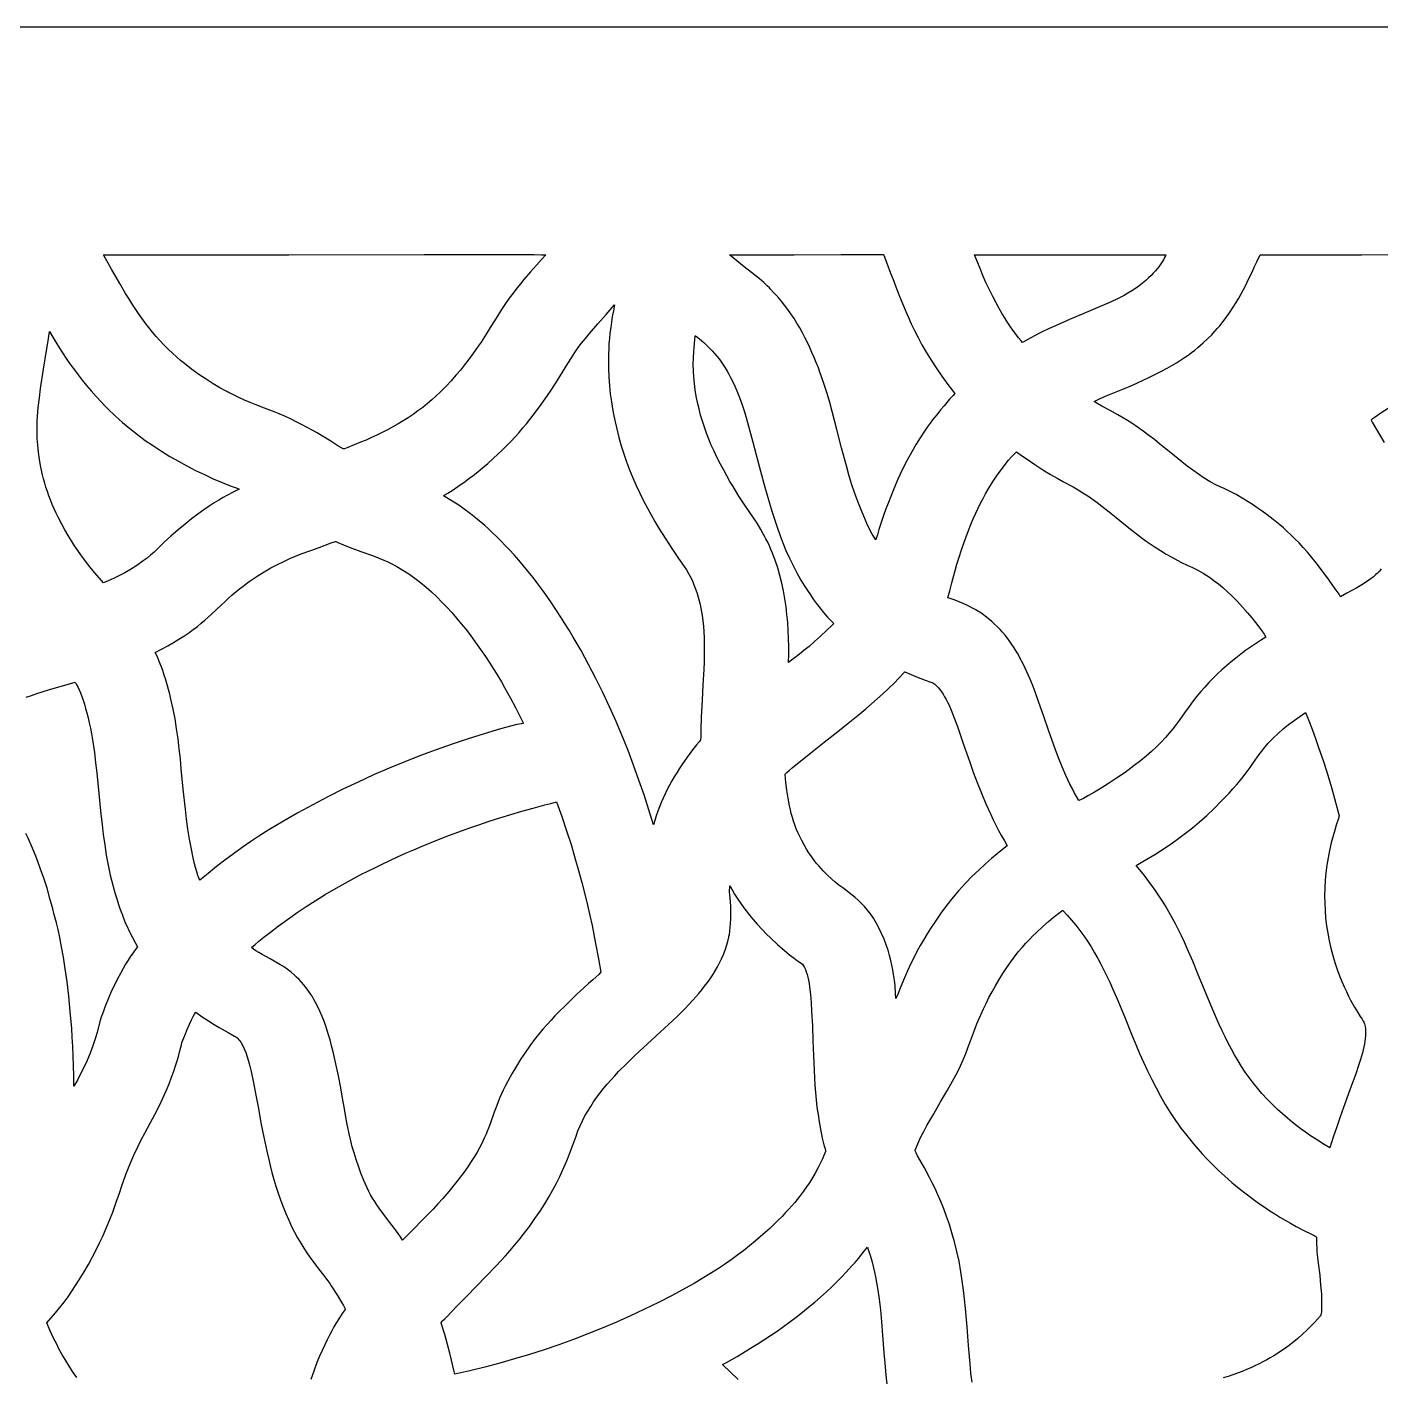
# Model space of a CAD drawing. Extents: x -255 to 255, y -78 to 122.
# Drawn here: x -61.9 to 57.2, y 3.3 to 122.1 of the extents above; entities that cross this region are included whole.
import ezdxf

# ---------------------------------------------------------------- set-up
doc = ezdxf.new("R2010")
doc.units = 0
doc.header["$MEASUREMENT"] = 0
doc.layers.add('LAYER_1', color=18, linetype='CONTINUOUS')

msp = doc.modelspace()

# ---------------------------------------------------------------- linework, layer by layer
at = {"layer": 'LAYER_1'}
for points in [[(-254.71, -77.88), (255.29, -77.88), (255.29, 122.12), (-254.71, 122.12)], [(-55.21, 102.08), (-38.91, 102.09), (-26.99, 102.12), (-22.67, 102.12), (-19.45, 102.12), (-17.32, 102.11), (-16.67, 102.09), (-16.29, 102.08), (-16.67, 101.66), (-17.12, 101.16), (-17.64, 100.58), (-18.22, 99.9), (-18.52, 99.53), (-18.84, 99.14), (-19.16, 98.71), (-19.5, 98.27), (-19.83, 97.79), (-20.18, 97.28), (-20.52, 96.75), (-20.87, 96.19), (-21.18, 95.68), (-21.54, 95.09), (-21.98, 94.4), (-22.23, 94.03), (-22.5, 93.65), (-22.79, 93.24), (-23.11, 92.82), (-23.45, 92.39), (-23.81, 91.94), (-24.2, 91.48), (-24.63, 91), (-25.07, 90.52), (-25.55, 90.03), (-25.93, 89.67), (-26.31, 89.32), (-26.71, 88.98), (-27.12, 88.65), (-27.54, 88.34), (-27.96, 88.03), (-28.4, 87.74), (-28.84, 87.46), (-29.29, 87.19), (-29.75, 86.93), (-30.21, 86.68), (-30.68, 86.44), (-31.16, 86.21), (-31.63, 85.99), (-32.11, 85.78), (-32.59, 85.58), (-33.7, 85.12), (-34, 85.01), (-34.08, 84.99), (-34.12, 84.99), (-34.58, 85.27), (-35.12, 85.61), (-35.74, 86), (-36.46, 86.43), (-36.86, 86.66), (-37.28, 86.89), (-37.72, 87.12), (-38.19, 87.36), (-38.69, 87.6), (-39.21, 87.84), (-39.77, 88.08), (-40.35, 88.31), (-41.04, 88.58), (-41.86, 88.9), (-42.32, 89.08), (-42.81, 89.29), (-43.32, 89.52), (-43.85, 89.78), (-44.41, 90.07), (-44.99, 90.38), (-45.58, 90.73), (-46.19, 91.12), (-46.82, 91.54), (-47.46, 92.01), (-48.1, 92.51), (-48.43, 92.78), (-48.76, 93.06), (-49.14, 93.41), (-49.51, 93.76), (-49.88, 94.12), (-50.23, 94.5), (-50.57, 94.88), (-50.9, 95.28), (-51.23, 95.68), (-51.54, 96.08), (-51.85, 96.5), (-52.15, 96.92), (-52.44, 97.35), (-52.72, 97.78), (-53, 98.22), (-53.27, 98.66), (-53.79, 99.54), (-54.5, 100.81)], [(-0.11, 102.08), (5.56, 102.09), (9.7, 102.11), (12.32, 102.12), (13.06, 102.11), (13.42, 102.1), (13.44, 102.09), (13.46, 102.05), (13.53, 101.9), (13.74, 101.35), (14.06, 100.46), (14.27, 99.9), (14.52, 99.27), (14.81, 98.51), (15.18, 97.6), (15.39, 97.1), (15.62, 96.57), (15.88, 96.01), (16.16, 95.42), (16.48, 94.81), (16.82, 94.17), (17.2, 93.5), (17.62, 92.82), (18.07, 92.12), (18.56, 91.39), (19.1, 90.66), (19.67, 89.9), (19.7, 89.88), (19.71, 89.86), (19.7, 89.84), (19.7, 89.84), (19.69, 89.84), (19.56, 89.7), (19.24, 89.36), (18.76, 88.8), (18.46, 88.43), (18.12, 88.01), (17.93, 87.77), (17.75, 87.55), (17.53, 87.27), (17.27, 86.91), (16.98, 86.48), (16.65, 85.98), (16.3, 85.41), (15.92, 84.75), (15.53, 84.02), (15.12, 83.21), (14.7, 82.32), (14.49, 81.84), (14.28, 81.34), (14.07, 80.82), (13.86, 80.28), (13.65, 79.72), (13.44, 79.13), (13.24, 78.52), (13.03, 77.89), (12.9, 77.44), (12.83, 77.21), (12.75, 76.99), (12.66, 77.14), (12.45, 77.49), (12.15, 78.06), (11.97, 78.43), (11.78, 78.86), (11.46, 79.62), (11.16, 80.38), (10.89, 81.15), (10.63, 81.93), (10.39, 82.72), (10.17, 83.51), (9.74, 85.1), (9.34, 86.7), (8.92, 88.29), (8.7, 89.09), (8.47, 89.88), (8.22, 90.66), (7.95, 91.44), (7.84, 91.76), (7.71, 92.12), (7.52, 92.61), (7.33, 93.05), (7.14, 93.49), (6.94, 93.93), (6.74, 94.36), (6.52, 94.8), (6.29, 95.22), (6.06, 95.64), (5.81, 96.06), (5.56, 96.47), (5.29, 96.87), (5.01, 97.26), (4.72, 97.65), (4.43, 98.02), (4.12, 98.39), (3.79, 98.74), (3.46, 99.08), (3.39, 99.16), (3.2, 99.35), (2.9, 99.64), (2.71, 99.81), (2.48, 100), (1.83, 100.52), (1.18, 101.03), (0.53, 101.55), (0.21, 101.81)], [(38.27, 102.08), (38.25, 102), (38.18, 101.85), (38.07, 101.64), (37.9, 101.36), (37.67, 101.03), (37.52, 100.85), (37.36, 100.66), (37.18, 100.46), (36.98, 100.25), (36.76, 100.04), (36.52, 99.81), (36.22, 99.57), (35.92, 99.33), (35.6, 99.11), (35.28, 98.9), (34.95, 98.7), (34.61, 98.51), (34.27, 98.33), (33.92, 98.16), (33.21, 97.83), (32.5, 97.52), (31.06, 96.91), (29.81, 96.38), (28.56, 95.83), (27.95, 95.55), (27.33, 95.26), (26.73, 94.95), (26.13, 94.63), (25.66, 94.37), (25.55, 94.5), (25.33, 94.76), (25.01, 95.17), (24.82, 95.44), (24.61, 95.74), (24.38, 96.08), (24.14, 96.46), (23.89, 96.88), (23.62, 97.35), (23.34, 97.86), (23.05, 98.41), (22.75, 99.01), (22.45, 99.65), (22.18, 100.25), (21.93, 100.86), (21.43, 102.08)], [(-10.24, 97.67), (-10.34, 97.16), (-10.44, 96.65), (-10.52, 96.16), (-10.58, 95.67), (-10.64, 95.19), (-10.69, 94.72), (-10.73, 94.26), (-10.75, 93.81), (-10.77, 93.37), (-10.78, 92.94), (-10.78, 92.1), (-10.75, 91.3), (-10.69, 90.54), (-10.62, 89.83), (-10.52, 89.15), (-10.42, 88.52), (-10.31, 87.92), (-10.19, 87.38), (-10.07, 86.87), (-9.85, 86), (-9.65, 85.28), (-9.43, 84.57), (-9.18, 83.86), (-8.92, 83.16), (-8.63, 82.46), (-8.33, 81.77), (-8.01, 81.09), (-7.68, 80.42), (-7.35, 79.78), (-7.01, 79.18), (-6.68, 78.6), (-6.36, 78.05), (-6.04, 77.54), (-5.73, 77.05), (-5.13, 76.15), (-4.6, 75.36), (-4.12, 74.66), (-3.92, 74.34), (-3.74, 74.04), (-3.58, 73.76), (-3.45, 73.5), (-3.31, 73.2), (-3.19, 72.89), (-3.07, 72.58), (-2.97, 72.27), (-2.87, 71.95), (-2.79, 71.63), (-2.71, 71.31), (-2.64, 70.98), (-2.58, 70.66), (-2.53, 70.33), (-2.44, 69.66), (-2.39, 68.99), (-2.35, 68.32), (-2.34, 67.64), (-2.34, 66.96), (-2.36, 66.27), (-2.38, 65.59), (-2.46, 64.23), (-2.54, 62.89), (-2.6, 61.39), (-2.63, 60.29), (-2.65, 59.6), (-2.67, 59.41), (-2.68, 59.35), (-2.69, 59.32), (-2.79, 59.21), (-3.02, 58.94), (-3.37, 58.5), (-3.84, 57.88), (-4.32, 57.2), (-4.55, 56.85), (-4.77, 56.49), (-4.99, 56.13), (-5.2, 55.77), (-5.41, 55.4), (-5.6, 55.02), (-5.79, 54.65), (-5.97, 54.27), (-6.13, 53.88), (-6.29, 53.49), (-6.44, 53.1), (-6.57, 52.7), (-6.7, 52.3), (-6.81, 51.9), (-7.21, 53.22), (-7.64, 54.54), (-8.09, 55.85), (-8.56, 57.15), (-9.05, 58.45), (-9.57, 59.74), (-10.11, 61.02), (-10.67, 62.29), (-11.26, 63.55), (-11.88, 64.79), (-12.52, 66.02), (-12.85, 66.63), (-13.18, 67.24), (-13.53, 67.84), (-13.88, 68.43), (-14.23, 69.03), (-14.6, 69.62), (-14.97, 70.2), (-15.34, 70.78), (-15.73, 71.35), (-16.12, 71.92), (-16.55, 72.53), (-16.99, 73.11), (-17.41, 73.67), (-17.83, 74.21), (-18.25, 74.71), (-18.66, 75.2), (-19.07, 75.66), (-19.47, 76.1), (-19.86, 76.51), (-20.24, 76.9), (-20.61, 77.27), (-20.97, 77.62), (-21.33, 77.95), (-21.67, 78.26), (-22.32, 78.81), (-22.92, 79.29), (-23.46, 79.7), (-23.95, 80.04), (-24.37, 80.32), (-24.99, 80.7), (-25.3, 80.88), (-25.18, 80.96), (-24.92, 81.11), (-24.53, 81.35), (-24.02, 81.68), (-23.4, 82.12), (-23.05, 82.38), (-22.68, 82.67), (-22.27, 82.99), (-21.85, 83.34), (-21.4, 83.72), (-20.93, 84.14), (-20.51, 84.52), (-20.11, 84.91), (-19.72, 85.3), (-19.34, 85.69), (-18.98, 86.07), (-18.64, 86.45), (-18.31, 86.84), (-17.99, 87.21), (-17.39, 87.96), (-16.84, 88.69), (-16.34, 89.39), (-15.87, 90.08), (-15.44, 90.74), (-15.05, 91.36), (-14.34, 92.51), (-14.02, 93.02), (-13.72, 93.49), (-13.43, 93.92), (-13.15, 94.29), (-12.8, 94.72), (-12.44, 95.15), (-11.71, 95.99), (-10.97, 96.83), (-10.25, 97.67), (-10.24, 97.67)], [(-59.98, 95.34), (-59.68, 94.83), (-59.32, 94.24), (-58.89, 93.55), (-58.38, 92.79), (-58.09, 92.38), (-57.78, 91.95), (-57.45, 91.51), (-57.09, 91.06), (-56.71, 90.59), (-56.3, 90.1), (-55.87, 89.61), (-55.4, 89.1), (-55.11, 88.79), (-54.81, 88.49), (-54.19, 87.9), (-53.56, 87.33), (-52.9, 86.78), (-52.23, 86.25), (-51.54, 85.75), (-50.83, 85.26), (-50.11, 84.79), (-49.38, 84.34), (-48.63, 83.91), (-47.88, 83.5), (-47.11, 83.1), (-46.34, 82.73), (-45.56, 82.37), (-44.77, 82.04), (-43.98, 81.72), (-43.8, 81.66), (-43.62, 81.6), (-43.44, 81.53), (-43.35, 81.49), (-43.27, 81.44), (-43.45, 81.36), (-43.82, 81.18), (-44.36, 80.9), (-44.69, 80.71), (-45.06, 80.49), (-45.47, 80.24), (-45.92, 79.95), (-46.4, 79.62), (-46.92, 79.25), (-47.46, 78.84), (-48.04, 78.38), (-48.65, 77.88), (-49.28, 77.33), (-49.88, 76.78), (-50.47, 76.2), (-50.77, 75.92), (-51.08, 75.65), (-51.39, 75.39), (-51.72, 75.14), (-52.29, 74.74), (-52.83, 74.39), (-53.34, 74.1), (-53.81, 73.85), (-54.23, 73.64), (-54.61, 73.46), (-55.23, 73.2), (-55.98, 74.09), (-56.44, 74.65), (-56.95, 75.31), (-57.21, 75.67), (-57.48, 76.06), (-57.76, 76.47), (-58.04, 76.91), (-58.32, 77.37), (-58.61, 77.86), (-58.89, 78.38), (-59.18, 78.93), (-59.38, 79.33), (-59.56, 79.72), (-59.73, 80.11), (-59.88, 80.5), (-60.03, 80.88), (-60.16, 81.25), (-60.28, 81.63), (-60.39, 81.99), (-60.49, 82.35), (-60.58, 82.71), (-60.74, 83.4), (-60.86, 84.07), (-60.95, 84.71), (-61.01, 85.32), (-61.05, 85.9), (-61.06, 86.45), (-61.06, 86.96), (-61.05, 87.44), (-61.02, 87.88), (-60.96, 88.64), (-60.86, 89.48), (-60.75, 90.32), (-60.5, 92), (-60.24, 93.67), (-60.1, 94.5)], [(-3.14, 94.95), (-3.1, 94.94), (-3.02, 94.89), (-2.77, 94.69), (-2.39, 94.35), (-1.88, 93.87), (-1.66, 93.64), (-1.45, 93.4), (-1.24, 93.16), (-1.04, 92.91), (-0.85, 92.66), (-0.67, 92.39), (-0.5, 92.13), (-0.34, 91.85), (-0.18, 91.57), (-0.03, 91.29), (0.26, 90.71), (0.52, 90.12), (0.76, 89.51), (0.98, 88.89), (1.19, 88.26), (1.38, 87.63), (1.56, 87), (1.9, 85.72), (2.23, 84.47), (2.6, 83.05), (2.98, 81.63), (3.18, 80.92), (3.39, 80.21), (3.6, 79.51), (3.83, 78.81), (4.06, 78.11), (4.31, 77.42), (4.57, 76.74), (4.85, 76.06), (5.15, 75.39), (5.47, 74.74), (5.81, 74.09), (6.17, 73.45), (6.45, 72.98), (6.73, 72.54), (7, 72.14), (7.25, 71.77), (7.5, 71.43), (7.73, 71.12), (8.15, 70.6), (8.5, 70.2), (8.77, 69.91), (9.05, 69.63), (8.89, 69.46), (8.46, 69.04), (7.89, 68.52), (7.36, 68.05), (6.88, 67.62), (6.43, 67.25), (6.03, 66.92), (5.67, 66.63), (5.35, 66.4), (5.08, 66.21), (5.09, 66.9), (5.09, 67.6), (5.07, 68.3), (5.04, 69), (5, 69.71), (4.94, 70.41), (4.86, 71.11), (4.76, 71.8), (4.64, 72.5), (4.49, 73.18), (4.32, 73.86), (4.13, 74.53), (3.91, 75.19), (3.79, 75.51), (3.66, 75.83), (3.53, 76.15), (3.39, 76.47), (3.24, 76.78), (3.08, 77.09), (3.03, 77.2), (2.88, 77.47), (2.65, 77.89), (2.3, 78.46), (1.61, 79.48), (1.18, 80.12), (0.7, 80.85), (0.19, 81.68), (-0.08, 82.14), (-0.35, 82.62), (-0.63, 83.12), (-0.91, 83.66), (-1.2, 84.22), (-1.48, 84.81), (-1.72, 85.32), (-1.93, 85.84), (-2.14, 86.37), (-2.33, 86.9), (-2.5, 87.44), (-2.66, 87.98), (-2.8, 88.53), (-2.93, 89.08), (-3.04, 89.64), (-3.13, 90.2), (-3.2, 90.76), (-3.26, 91.32), (-3.29, 91.88), (-3.31, 92.44), (-3.3, 93), (-3.27, 93.56), (-3.21, 94.26)], [(25.15, 84.74), (25.57, 84.43), (25.98, 84.14), (26.75, 83.61), (27.47, 83.15), (28.13, 82.75), (28.73, 82.41), (29.27, 82.11), (30.12, 81.65), (30.56, 81.4), (30.99, 81.13), (31.42, 80.86), (31.83, 80.57), (32.24, 80.27), (32.65, 79.96), (33.45, 79.33), (34.24, 78.69), (35.03, 78.05), (35.83, 77.42), (36.24, 77.12), (36.65, 76.82), (37.25, 76.42), (37.8, 76.06), (38.32, 75.74), (38.8, 75.47), (39.61, 75.04), (40.23, 74.73), (40.36, 74.67), (40.64, 74.55), (41.05, 74.35), (41.3, 74.21), (41.58, 74.05), (41.88, 73.86), (42.21, 73.64), (42.55, 73.39), (42.92, 73.11), (43.3, 72.79), (43.7, 72.43), (44.12, 72.03), (44.55, 71.59), (45.02, 71.06), (45.46, 70.58), (45.84, 70.13), (46.18, 69.71), (46.48, 69.33), (46.72, 68.99), (46.93, 68.68), (47.08, 68.42), (46.63, 68.13), (46.18, 67.84), (45.74, 67.54), (45.3, 67.24), (44.87, 66.92), (44.45, 66.59), (44.03, 66.25), (43.62, 65.91), (43.22, 65.55), (42.82, 65.19), (42.44, 64.82), (42.07, 64.43), (41.71, 64.04), (41.36, 63.64), (41.02, 63.23), (40.69, 62.81), (40.35, 62.33), (39.94, 61.76), (39.47, 61.1), (39.2, 60.74), (38.9, 60.37), (38.59, 59.99), (38.24, 59.6), (37.87, 59.2), (37.46, 58.79), (37.03, 58.37), (36.56, 57.96), (36.06, 57.54), (35.51, 57.12), (34.7, 56.53), (33.94, 56.01), (33.24, 55.54), (32.59, 55.14), (32.01, 54.78), (31.48, 54.49), (31.03, 54.24), (30.64, 54.04), (30.43, 54.4), (30.22, 54.76), (30.03, 55.13), (29.84, 55.5), (29.49, 56.26), (29.16, 57.02), (28.85, 57.8), (28.55, 58.59), (27.99, 60.16), (27.54, 61.46), (27.08, 62.78), (26.85, 63.44), (26.6, 64.09), (26.33, 64.74), (26.06, 65.38), (25.76, 66.01), (25.44, 66.62), (25.28, 66.92), (25.11, 67.21), (24.93, 67.5), (24.74, 67.79), (24.55, 68.06), (24.34, 68.33), (24.14, 68.6), (23.92, 68.86), (23.69, 69.11), (23.46, 69.35), (23.21, 69.58), (22.96, 69.81), (22.49, 70.2), (22.13, 70.47), (21.9, 70.63), (21.8, 70.7), (21.51, 70.87), (21.39, 70.93), (20.9, 71.18), (20.46, 71.39), (20.08, 71.55), (19.75, 71.67), (19.29, 71.83), (19.1, 71.88), (19.27, 72.51), (19.46, 73.21), (19.72, 74.17), (19.9, 74.84), (20.09, 75.48), (20.29, 76.1), (20.49, 76.7), (20.7, 77.27), (20.91, 77.82), (21.12, 78.35), (21.33, 78.85), (21.55, 79.33), (21.77, 79.79), (21.98, 80.23), (22.2, 80.64), (22.42, 81.03), (22.63, 81.4), (23.04, 82.08), (23.44, 82.68), (23.81, 83.19), (24.15, 83.63), (24.45, 84), (24.71, 84.29), (24.91, 84.51)], [(-34.6, 76.76), (-34.1, 76.55), (-33.6, 76.35), (-32.57, 75.98), (-31.55, 75.62), (-31.04, 75.42), (-30.54, 75.21), (-30.25, 75.08), (-29.97, 74.95), (-29.41, 74.65), (-28.87, 74.33), (-28.34, 73.99), (-27.82, 73.63), (-27.32, 73.24), (-26.83, 72.84), (-26.35, 72.41), (-25.88, 71.98), (-25.43, 71.52), (-24.99, 71.06), (-24.56, 70.59), (-24.14, 70.1), (-23.73, 69.61), (-23.34, 69.12), (-22.95, 68.62), (-22.47, 67.97), (-22.03, 67.35), (-21.61, 66.74), (-21.22, 66.15), (-20.85, 65.58), (-20.51, 65.03), (-20.2, 64.51), (-19.91, 64.01), (-19.39, 63.07), (-18.95, 62.24), (-18.28, 60.89), (-18.28, 60.88), (-18.28, 60.86), (-18.31, 60.84), (-18.44, 60.81), (-18.64, 60.78), (-18.84, 60.74), (-20.27, 60.35), (-21.7, 59.93), (-23.12, 59.49), (-24.53, 59.02), (-25.93, 58.52), (-27.33, 58), (-28.71, 57.46), (-30.09, 56.89), (-31.46, 56.3), (-32.81, 55.68), (-34.15, 55.04), (-35.48, 54.37), (-36.8, 53.68), (-38.1, 52.96), (-39.39, 52.22), (-40.66, 51.46), (-41.46, 50.96), (-42.24, 50.44), (-43.02, 49.91), (-43.78, 49.37), (-44.54, 48.8), (-45.28, 48.23), (-46.02, 47.64), (-46.74, 47.04), (-46.76, 47.06), (-46.78, 47.1), (-46.84, 47.24), (-46.92, 47.46), (-47.01, 47.76), (-47.11, 48.15), (-47.23, 48.61), (-47.35, 49.16), (-47.48, 49.78), (-47.65, 50.65), (-47.79, 51.53), (-47.91, 52.41), (-48.01, 53.29), (-48.2, 55.06), (-48.37, 56.83), (-48.45, 57.72), (-48.55, 58.6), (-48.66, 59.48), (-48.78, 60.36), (-48.92, 61.23), (-49.09, 62.1), (-49.28, 62.97), (-49.39, 63.4), (-49.5, 63.82), (-49.74, 64.66), (-49.87, 65.07), (-50.01, 65.48), (-50.15, 65.89), (-50.31, 66.29), (-50.48, 66.69), (-50.67, 67.08), (-50.1, 67.37), (-49.57, 67.66), (-49.06, 67.95), (-48.59, 68.24), (-48.14, 68.53), (-47.72, 68.82), (-47.32, 69.1), (-46.95, 69.38), (-46.61, 69.66), (-46.29, 69.92), (-45.73, 70.42), (-45.26, 70.86), (-44.87, 71.24), (-44.54, 71.55), (-44.22, 71.85), (-43.9, 72.14), (-43.58, 72.41), (-43.26, 72.67), (-42.94, 72.92), (-42.62, 73.15), (-42.31, 73.38), (-41.68, 73.8), (-41.08, 74.18), (-40.48, 74.52), (-39.91, 74.82), (-39.35, 75.09), (-38.82, 75.34), (-38.31, 75.55), (-37.83, 75.75), (-36.97, 76.07), (-36.24, 76.33), (-35.18, 76.73), (-34.89, 76.83), (-34.81, 76.85), (-34.78, 76.86), (-34.71, 76.82)], [(15.26, 65.33), (15.28, 65.36), (15.29, 65.38), (15.31, 65.38), (15.86, 65.14), (16.34, 64.94), (17.1, 64.65), (17.59, 64.48), (17.73, 64.43), (17.79, 64.4), (17.95, 64.28), (18.11, 64.14), (18.26, 63.98), (18.4, 63.81), (18.54, 63.62), (18.68, 63.41), (18.81, 63.19), (18.94, 62.95), (19.07, 62.7), (19.2, 62.44), (19.44, 61.86), (19.69, 61.23), (19.94, 60.56), (20.45, 59.07), (21.02, 57.42), (21.34, 56.55), (21.68, 55.64), (22.05, 54.71), (22.45, 53.76), (22.88, 52.81), (23.1, 52.34), (23.33, 51.87), (23.57, 51.41), (23.81, 50.95), (24.07, 50.5), (24.33, 50.05), (23.9, 49.73), (23.43, 49.36), (22.93, 48.94), (22.4, 48.48), (21.84, 47.96), (21.25, 47.4), (20.66, 46.77), (20.35, 46.44), (20.04, 46.1), (19.74, 45.74), (19.43, 45.36), (19.11, 44.97), (18.8, 44.57), (18.49, 44.15), (18.18, 43.71), (17.88, 43.26), (17.57, 42.8), (17.27, 42.31), (16.97, 41.81), (16.67, 41.3), (16.38, 40.76), (16.09, 40.21), (15.81, 39.64), (15.54, 39.06), (15.27, 38.46), (14.89, 37.54), (14.71, 37.08), (14.52, 36.62), (14.49, 37.11), (14.45, 37.7), (14.42, 38.03), (14.38, 38.38), (14.32, 38.75), (14.26, 39.14), (14.18, 39.55), (14.08, 39.97), (13.97, 40.42), (13.83, 40.88), (13.67, 41.35), (13.48, 41.84), (13.27, 42.34), (13.03, 42.86), (12.79, 43.29), (12.55, 43.69), (12.29, 44.07), (12.03, 44.41), (11.76, 44.72), (11.48, 45.01), (11.21, 45.27), (10.94, 45.51), (10.67, 45.73), (10.41, 45.94), (9.93, 46.3), (9.51, 46.6), (9.33, 46.74), (9.18, 46.87), (8.88, 47.13), (8.54, 47.45), (8.15, 47.84), (7.95, 48.06), (7.74, 48.29), (7.52, 48.55), (7.31, 48.83), (7.09, 49.12), (6.87, 49.44), (6.66, 49.78), (6.44, 50.14), (6.24, 50.52), (6.03, 50.93), (5.89, 51.25), (5.76, 51.57), (5.64, 51.9), (5.52, 52.23), (5.42, 52.56), (5.32, 52.9), (5.24, 53.23), (5.16, 53.58), (5.03, 54.26), (4.92, 54.96), (4.84, 55.65), (4.78, 56.35), (4.79, 56.37), (4.82, 56.41), (4.94, 56.53), (5.13, 56.7), (5.4, 56.93), (7.17, 58.36), (8.22, 59.19), (9.27, 60.02), (10.32, 60.85), (11.36, 61.69), (11.88, 62.12), (12.39, 62.55), (12.89, 62.99), (13.38, 63.44), (13.87, 63.9), (14.34, 64.36), (14.8, 64.84)], [(50.57, 61.79), (50.89, 61), (51.18, 60.24), (51.45, 59.51), (51.7, 58.8), (52.15, 57.48), (52.54, 56.28), (52.86, 55.19), (53.13, 54.24), (53.53, 52.7), (53.52, 52.62), (53.47, 52.46), (53.28, 51.87), (53.15, 51.45), (53.01, 50.94), (52.85, 50.34), (52.69, 49.65), (52.56, 49.01), (52.46, 48.35), (52.38, 47.7), (52.32, 47.03), (52.28, 46.37), (52.26, 45.7), (52.27, 45.03), (52.3, 44.36), (52.35, 43.69), (52.43, 43.03), (52.53, 42.37), (52.65, 41.71), (52.8, 41.06), (52.97, 40.42), (53.16, 39.79), (53.37, 39.17), (53.58, 38.63), (53.78, 38.12), (53.98, 37.66), (54.18, 37.23), (54.36, 36.83), (54.55, 36.48), (54.88, 35.86), (55.17, 35.38), (55.39, 35.03), (55.55, 34.8), (55.63, 34.68), (55.65, 34.64), (55.71, 34.55), (55.77, 34.39), (55.8, 34.29), (55.83, 34.17), (55.85, 33.98), (55.87, 33.78), (55.87, 33.57), (55.86, 33.35), (55.84, 33.12), (55.81, 32.88), (55.77, 32.63), (55.72, 32.38), (55.58, 31.84), (55.42, 31.26), (55.22, 30.65), (55, 30), (54.49, 28.6), (53.92, 27.04), (53.63, 26.21), (53.32, 25.34), (53.02, 24.43), (52.72, 23.49), (52.72, 23.49), (52.71, 23.49), (52.21, 23.79), (51.62, 24.15), (50.94, 24.59), (50.58, 24.85), (50.2, 25.12), (49.81, 25.42), (49.4, 25.74), (48.98, 26.09), (48.55, 26.47), (48.11, 26.87), (47.66, 27.31), (47.2, 27.78), (46.74, 28.28), (46.35, 28.73), (45.97, 29.19), (45.62, 29.66), (45.28, 30.15), (44.95, 30.64), (44.64, 31.15), (44.34, 31.66), (44.05, 32.18), (43.77, 32.71), (43.5, 33.24), (43.24, 33.78), (42.99, 34.33), (42.5, 35.43), (42.03, 36.55), (41.11, 38.8), (40.65, 39.92), (40.17, 41.03), (39.92, 41.58), (39.66, 42.13), (39.4, 42.67), (39.12, 43.21), (38.84, 43.74), (38.55, 44.26), (38.24, 44.77), (37.92, 45.28), (37.4, 46.07), (37.13, 46.46), (36.86, 46.85), (36.57, 47.23), (36.28, 47.61), (35.98, 47.97), (35.67, 48.33), (36.42, 48.77), (37.31, 49.31), (37.8, 49.62), (38.32, 49.96), (38.86, 50.33), (39.43, 50.74), (40.02, 51.18), (40.62, 51.66), (41.25, 52.18), (41.88, 52.74), (42.53, 53.35), (43.19, 54.01), (43.52, 54.35), (43.85, 54.71), (44.19, 55.08), (44.52, 55.47), (44.96, 56), (45.36, 56.5), (45.7, 56.96), (46, 57.39), (46.51, 58.11), (46.72, 58.4), (46.9, 58.64), (47.3, 59.09), (47.73, 59.53), (48.17, 59.95), (48.62, 60.35), (49.09, 60.73), (49.58, 61.1), (50.07, 61.45)], [(-15.34, 53.93), (-14.88, 52.63), (-14.46, 51.38), (-14.07, 50.18), (-13.72, 49.02), (-13.4, 47.9), (-13.11, 46.84), (-12.85, 45.82), (-12.62, 44.85), (-12.41, 43.93), (-12.22, 43.06), (-11.91, 41.48), (-11.66, 40.11), (-11.45, 38.95), (-11.46, 38.92), (-11.49, 38.88), (-11.62, 38.74), (-12.15, 38.28), (-12.53, 37.95), (-12.98, 37.54), (-13.49, 37.06), (-14.07, 36.5), (-14.57, 36.01), (-15.16, 35.43), (-15.48, 35.09), (-15.82, 34.73), (-16.18, 34.34), (-16.54, 33.92), (-16.92, 33.47), (-17.31, 32.98), (-17.7, 32.46), (-18.09, 31.9), (-18.49, 31.31), (-18.88, 30.68), (-19.28, 30.01), (-19.67, 29.3), (-19.86, 28.92), (-20.04, 28.55), (-20.35, 27.85), (-20.61, 27.2), (-20.83, 26.61), (-21.18, 25.6), (-21.33, 25.2), (-21.47, 24.86), (-21.54, 24.69), (-21.7, 24.33), (-21.96, 23.8), (-22.13, 23.47), (-22.34, 23.11), (-22.57, 22.71), (-22.85, 22.27), (-23.16, 21.81), (-23.51, 21.31), (-23.9, 20.78), (-24.34, 20.22), (-24.82, 19.64), (-25.35, 19.03), (-25.78, 18.56), (-26.21, 18.09), (-27.1, 17.17), (-27.99, 16.26), (-28.89, 15.35), (-29.08, 15.64), (-29.28, 15.93), (-29.69, 16.49), (-30.12, 17.05), (-30.54, 17.61), (-30.96, 18.17), (-31.16, 18.46), (-31.35, 18.75), (-31.53, 19.04), (-31.71, 19.34), (-31.87, 19.65), (-32.02, 19.96), (-32.3, 20.62), (-32.56, 21.25), (-32.78, 21.86), (-32.99, 22.46), (-33.16, 23.03), (-33.32, 23.58), (-33.46, 24.11), (-33.58, 24.61), (-33.78, 25.54), (-33.92, 26.37), (-34.04, 27.09), (-34.14, 27.69), (-34.34, 28.75), (-34.54, 29.82), (-34.76, 30.88), (-34.88, 31.41), (-35, 31.94), (-35.14, 32.47), (-35.28, 32.99), (-35.44, 33.51), (-35.6, 34.02), (-35.78, 34.53), (-35.98, 35.03), (-36.19, 35.52), (-36.42, 36.01), (-36.56, 36.28), (-36.71, 36.55), (-36.86, 36.82), (-37.03, 37.08), (-37.21, 37.33), (-37.4, 37.58), (-37.59, 37.83), (-37.79, 38.06), (-38.01, 38.29), (-38.23, 38.51), (-38.45, 38.72), (-38.69, 38.93), (-38.93, 39.12), (-39.18, 39.3), (-39.43, 39.47), (-39.69, 39.63), (-40.54, 40.11), (-41.25, 40.5), (-41.55, 40.67), (-41.81, 40.82), (-42.03, 40.97), (-42.19, 41.11), (-41.88, 41.39), (-41.55, 41.66), (-41.1, 42.02), (-40.53, 42.46), (-39.85, 42.98), (-39.03, 43.58), (-38.08, 44.24), (-37.37, 44.72), (-36.58, 45.23), (-35.7, 45.77), (-34.74, 46.33), (-33.69, 46.92), (-32.56, 47.53), (-31.34, 48.14), (-30.7, 48.46), (-30.03, 48.77), (-29.35, 49.09), (-28.64, 49.41), (-27.91, 49.72), (-27.16, 50.04), (-26.38, 50.36), (-25.59, 50.68), (-24.77, 50.99), (-23.93, 51.3), (-23.06, 51.61), (-22.18, 51.92), (-21.27, 52.22), (-20.34, 52.52), (-19.38, 52.82), (-18.4, 53.11), (-17.4, 53.39), (-16.38, 53.67), (-15.86, 53.8)], [(-0.1, 46.55), (-0.04, 46.44), (0.1, 46.19), (0.33, 45.8), (0.68, 45.28), (0.75, 45.16), (0.94, 44.89), (1.24, 44.48), (1.68, 43.92), (1.76, 43.82), (1.97, 43.57), (2.3, 43.18), (2.78, 42.67), (3.14, 42.3), (3.48, 41.96), (4.12, 41.36), (4.69, 40.87), (5.17, 40.48), (5.57, 40.17), (5.87, 39.95), (6.18, 39.75), (6.29, 39.64), (6.39, 39.51), (6.48, 39.35), (6.57, 39.17), (6.64, 38.96), (6.71, 38.74), (6.78, 38.49), (6.83, 38.23), (6.88, 37.94), (6.93, 37.64), (7, 36.99), (7.06, 36.28), (7.11, 35.51), (7.17, 34.21), (7.22, 32.91), (7.26, 31.6), (7.32, 30.3), (7.35, 29.65), (7.4, 29), (7.45, 28.35), (7.51, 27.7), (7.58, 27.06), (7.67, 26.41), (7.77, 25.77), (7.88, 25.13), (8.05, 24.33), (8.19, 23.75), (8.29, 23.39), (8.33, 23.24), (8.33, 23.17), (8.28, 23.02), (8.19, 22.8), (8.07, 22.51), (7.9, 22.16), (7.68, 21.74), (7.41, 21.26), (7.09, 20.71), (6.88, 20.37), (6.67, 20.06), (6.4, 19.67), (6.05, 19.21), (5.62, 18.68), (5.11, 18.09), (4.82, 17.78), (4.51, 17.45), (4.17, 17.11), (3.81, 16.76), (3.43, 16.39), (3.02, 16.02), (2.59, 15.64), (2.13, 15.26), (1.65, 14.86), (1.14, 14.46), (0.6, 14.06), (0.03, 13.64), (-0.56, 13.23), (-1.18, 12.81), (-1.84, 12.39), (-2.52, 11.97), (-3.24, 11.55), (-3.98, 11.13), (-5.17, 10.49), (-6.38, 9.87), (-7.6, 9.27), (-8.83, 8.69), (-10.07, 8.14), (-11.33, 7.61), (-12.59, 7.1), (-13.86, 6.62), (-15.14, 6.16), (-16.43, 5.72), (-17.73, 5.3), (-19.03, 4.91), (-20.34, 4.54), (-21.65, 4.19), (-22.97, 3.86), (-24.29, 3.55), (-24.33, 3.67), (-24.39, 3.92), (-24.59, 4.79), (-24.75, 5.42), (-24.94, 6.18), (-25.19, 7.05), (-25.49, 8.05), (-25.49, 8.1), (-25.46, 8.15), (-25.41, 8.22), (-25.35, 8.28), (-25.18, 8.44), (-24.99, 8.62), (-24.14, 9.52), (-23.27, 10.41), (-21.55, 12.19), (-20.69, 13.08), (-19.85, 13.99), (-19.44, 14.46), (-19.04, 14.92), (-18.64, 15.4), (-18.26, 15.88), (-17.73, 16.57), (-17.24, 17.25), (-16.79, 17.91), (-16.38, 18.56), (-16, 19.19), (-15.66, 19.8), (-15.35, 20.38), (-15.06, 20.95), (-14.81, 21.49), (-14.58, 22.01), (-14.37, 22.5), (-14.19, 22.97), (-13.87, 23.8), (-13.63, 24.51), (-13.46, 24.97), (-13.27, 25.42), (-13.06, 25.86), (-12.84, 26.29), (-12.6, 26.71), (-12.34, 27.13), (-12.08, 27.53), (-11.79, 27.93), (-11.5, 28.32), (-11.2, 28.7), (-10.88, 29.08), (-10.55, 29.46), (-10.22, 29.82), (-9.88, 30.19), (-9.17, 30.9), (-8.45, 31.6), (-7.71, 32.29), (-6.21, 33.67), (-5.47, 34.36), (-4.74, 35.05), (-4.03, 35.75), (-3.69, 36.11), (-3.35, 36.47), (-3.08, 36.77), (-2.82, 37.08), (-2.56, 37.39), (-2.31, 37.71), (-2.06, 38.04), (-1.83, 38.37), (-1.6, 38.71), (-1.38, 39.05), (-1.18, 39.41), (-0.99, 39.76), (-0.82, 40.13), (-0.66, 40.5), (-0.51, 40.87), (-0.39, 41.25), (-0.28, 41.64), (-0.19, 42.02), (-0.17, 42.1), (-0.13, 42.27), (-0.09, 42.54), (-0.05, 42.91), (0, 43.6), (0.01, 44.2), (0, 44.71), (-0.02, 45.14), (-0.08, 45.74), (-0.11, 45.99)]]:
    msp.add_lwpolyline(points, close=True, dxfattribs=at)
for points in [[(57.23, 74.44), (57.08, 74.25), (56.91, 74.07), (56.74, 73.9), (56.56, 73.73), (56.36, 73.58), (56.16, 73.43), (55.96, 73.29), (55.53, 73.02), (55.09, 72.77), (54.21, 72.29), (53.67, 71.99), (53.53, 72.2), (53.2, 72.69), (52.67, 73.45), (51.91, 74.47), (51.52, 74.98), (51.14, 75.45), (50.75, 75.9), (50.38, 76.32), (50.01, 76.72), (49.65, 77.08), (49.3, 77.43), (48.96, 77.74), (48.63, 78.04), (48.31, 78.31), (47.73, 78.79), (47.21, 79.18), (46.76, 79.51), (46.33, 79.81), (45.91, 80.09), (45.52, 80.35), (45.14, 80.58), (44.47, 80.97), (43.9, 81.27), (43.43, 81.5), (43.08, 81.66), (42.73, 81.81), (42.19, 82.11), (41.67, 82.43), (41.16, 82.77), (40.66, 83.13), (40.17, 83.49), (39.68, 83.87), (38.72, 84.64), (37.76, 85.42), (37.28, 85.81), (36.79, 86.19), (36.3, 86.56), (35.8, 86.92), (35.29, 87.26), (34.77, 87.59), (34.07, 87.99), (33.37, 88.38), (32.66, 88.77), (32.31, 88.97), (31.97, 89.17), (32.45, 89.41), (33.04, 89.66), (34.49, 90.25), (35.35, 90.62), (36.29, 91.05), (36.79, 91.28), (37.31, 91.54), (37.85, 91.81), (38.41, 92.11), (38.82, 92.34), (39.21, 92.57), (39.57, 92.8), (39.92, 93.03), (40.24, 93.26), (40.55, 93.48), (40.83, 93.7), (41.1, 93.92), (41.57, 94.33), (41.98, 94.71), (42.32, 95.05), (42.59, 95.35), (42.66, 95.42), (42.81, 95.58), (43.05, 95.84), (43.34, 96.22), (43.66, 96.65), (43.95, 97.07), (44.22, 97.48), (44.47, 97.88), (44.7, 98.27), (44.92, 98.64), (45.29, 99.34), (45.6, 99.99), (45.87, 100.56), (46.09, 101.06), (46.29, 101.47), (46.59, 102.08), (55.51, 102.09), (62.03, 102.11)], [(58.17, 88.76), (57.21, 88.13), (56.61, 87.73), (56.44, 87.61), (56.37, 87.54), (56.37, 87.52), (56.38, 87.48), (56.45, 87.34), (56.74, 86.85), (57.21, 86.07), (57.51, 85.57)], [(-62.02, 63.14), (-61.57, 63.3), (-61.09, 63.46), (-60.07, 63.78), (-57.72, 64.48), (-57.61, 64.28), (-57.49, 64.05), (-57.37, 63.8), (-57.25, 63.52), (-57.13, 63.22), (-57.02, 62.89), (-56.9, 62.54), (-56.79, 62.16), (-56.68, 61.76), (-56.57, 61.33), (-56.47, 60.88), (-56.37, 60.41), (-56.27, 59.91), (-56.18, 59.39), (-56.1, 58.84), (-56.02, 58.28), (-55.91, 57.38), (-55.81, 56.48), (-55.63, 54.67), (-55.45, 52.85), (-55.35, 51.95), (-55.24, 51.05), (-55.11, 50.15), (-54.97, 49.25), (-54.81, 48.36), (-54.62, 47.48), (-54.41, 46.61), (-54.29, 46.17), (-54.17, 45.74), (-54.03, 45.31), (-53.89, 44.89), (-53.74, 44.46), (-53.58, 44.04), (-53.45, 43.7), (-53.3, 43.32), (-53.07, 42.81), (-53.02, 42.7), (-52.9, 42.44), (-52.69, 42.04), (-52.4, 41.49), (-52.22, 41.18), (-52.33, 41.04), (-52.56, 40.74), (-52.87, 40.28), (-53.06, 39.99), (-53.27, 39.65), (-53.49, 39.27), (-53.73, 38.84), (-53.98, 38.37), (-54.23, 37.85), (-54.5, 37.29), (-54.77, 36.67), (-55.04, 36.01), (-55.32, 35.29), (-55.42, 34.97), (-55.53, 34.59), (-55.78, 33.64), (-55.95, 33.09), (-56.15, 32.47), (-56.27, 32.15), (-56.39, 31.81), (-56.54, 31.47), (-56.69, 31.11), (-56.96, 30.55), (-57.23, 29.99), (-57.52, 29.44), (-57.82, 28.9), (-57.84, 29.82), (-57.86, 30.71), (-57.89, 31.57), (-57.93, 32.41), (-57.97, 33.22), (-58.02, 34), (-58.14, 35.47), (-58.28, 36.84), (-58.43, 38.09), (-58.59, 39.23), (-58.75, 40.26), (-58.91, 41.18), (-59.07, 41.99), (-59.22, 42.69), (-59.36, 43.28), (-59.58, 44.12), (-59.69, 44.53), (-59.93, 45.43), (-60.19, 46.33), (-60.47, 47.22), (-60.78, 48.11), (-61.12, 49), (-61.47, 49.87), (-61.86, 50.73), (-62.06, 51.16)], [(21.23, 2.85), (21.13, 3.66), (21.05, 4.47), (20.91, 6.1), (20.79, 7.72), (20.65, 9.35), (20.57, 10.16), (20.48, 10.97), (20.37, 11.78), (20.25, 12.58), (20.08, 13.5), (19.89, 14.37), (19.68, 15.2), (19.46, 15.99), (19.23, 16.74), (18.99, 17.45), (18.74, 18.12), (18.49, 18.75), (18.23, 19.34), (17.98, 19.89), (17.73, 20.41), (17.49, 20.88), (17.04, 21.73), (16.64, 22.42), (16.44, 22.78), (16.31, 23.04), (16.23, 23.21), (16.21, 23.28), (16.45, 23.84), (16.7, 24.38), (16.97, 24.91), (17.25, 25.44), (17.85, 26.49), (18.46, 27.53), (19.07, 28.57), (19.37, 29.09), (19.66, 29.62), (19.94, 30.15), (20.2, 30.69), (20.45, 31.23), (20.68, 31.79), (20.87, 32.29), (21.09, 32.9), (21.35, 33.6), (21.65, 34.39), (21.83, 34.81), (22.02, 35.26), (22.23, 35.72), (22.46, 36.2), (22.71, 36.7), (22.99, 37.21), (23.28, 37.74), (23.6, 38.29), (23.94, 38.84), (24.29, 39.35), (24.63, 39.84), (24.97, 40.29), (25.3, 40.72), (25.64, 41.11), (25.96, 41.49), (26.28, 41.83), (26.59, 42.15), (26.89, 42.44), (27.45, 42.96), (27.95, 43.4), (28.38, 43.75), (28.98, 44.23), (29.14, 44.35), (29.19, 44.38), (29.21, 44.38), (29.61, 43.96), (29.99, 43.53), (30.36, 43.08), (30.72, 42.61), (31.06, 42.14), (31.38, 41.66), (31.7, 41.16), (32, 40.66), (32.29, 40.15), (32.57, 39.64), (32.84, 39.11), (33.1, 38.59), (33.35, 38.06), (33.59, 37.52), (34.05, 36.45), (34.69, 34.9), (35.32, 33.35), (35.65, 32.57), (35.98, 31.8), (36.32, 31.03), (36.67, 30.26), (37.04, 29.51), (37.42, 28.76), (37.81, 28.02), (38.23, 27.3), (38.67, 26.59), (39.12, 25.9), (39.36, 25.56), (39.61, 25.22), (39.86, 24.89), (40.12, 24.56), (40.73, 23.83), (41.09, 23.41), (41.49, 22.97), (41.92, 22.5), (42.4, 22.01), (42.92, 21.5), (43.49, 20.98), (44.1, 20.44), (44.75, 19.89), (45.46, 19.34), (46.21, 18.78), (46.61, 18.5), (47.02, 18.22), (47.44, 17.95), (47.88, 17.67), (48.33, 17.39), (48.79, 17.12), (49.27, 16.84), (49.76, 16.57), (50.5, 16.19), (51.05, 15.91), (51.39, 15.74), (51.48, 15.68), (51.52, 15.65), (51.53, 15.59), (51.53, 15.46), (51.54, 15.01), (51.56, 14.68), (51.58, 14.29), (51.63, 13.84), (51.69, 13.32), (51.83, 12.29), (51.91, 11.39), (51.97, 10.61), (51.99, 9.96), (51.99, 9.44), (51.97, 9.05), (51.94, 8.8), (51.92, 8.73), (51.9, 8.69), (51.37, 8.11), (51.05, 7.79), (50.7, 7.44), (50.31, 7.08), (49.89, 6.71), (49.43, 6.33), (48.92, 5.95), (48.38, 5.56), (47.79, 5.18), (47.48, 5), (47.16, 4.82), (46.83, 4.64), (46.49, 4.46), (46.13, 4.29), (45.77, 4.12), (45.39, 3.96), (45, 3.8), (44.6, 3.65), (44.19, 3.5), (43.77, 3.36), (43.33, 3.23)], [(-57.56, 3.28), (-57.94, 3.81), (-58.28, 4.34), (-58.6, 4.85), (-58.88, 5.33), (-59.14, 5.8), (-59.37, 6.25), (-59.58, 6.67), (-59.94, 7.43), (-60.22, 8.07), (-59.82, 8.51), (-59.43, 8.97), (-59.06, 9.43), (-58.69, 9.9), (-58.34, 10.38), (-58, 10.87), (-57.67, 11.37), (-57.35, 11.87), (-56.93, 12.56), (-56.55, 13.23), (-56.19, 13.88), (-55.87, 14.51), (-55.56, 15.12), (-55.29, 15.71), (-55.04, 16.27), (-54.81, 16.81), (-54.6, 17.32), (-54.41, 17.81), (-54.09, 18.7), (-53.82, 19.48), (-53.61, 20.14), (-53.44, 20.65), (-53.26, 21.13), (-53.09, 21.59), (-52.91, 22.03), (-52.56, 22.84), (-52.21, 23.56), (-51.89, 24.2), (-51.59, 24.76), (-51.1, 25.64), (-50.69, 26.42), (-50.32, 27.16), (-49.99, 27.86), (-49.7, 28.51), (-49.45, 29.13), (-49.23, 29.7), (-49.04, 30.23), (-48.87, 30.71), (-48.74, 31.14), (-48.62, 31.52), (-48.46, 32.15), (-48.36, 32.56), (-48.31, 32.76), (-48.07, 33.37), (-47.86, 33.91), (-47.66, 34.36), (-47.48, 34.74), (-47.33, 35.03), (-47.21, 35.24), (-47.13, 35.38), (-47.08, 35.43), (-46.52, 35.02), (-45.99, 34.66), (-45.49, 34.35), (-45.04, 34.07), (-44.26, 33.64), (-43.68, 33.32), (-43.58, 33.26), (-43.49, 33.18), (-43.39, 33.1), (-43.31, 33), (-43.22, 32.89), (-43.14, 32.78), (-42.98, 32.51), (-42.84, 32.21), (-42.7, 31.87), (-42.57, 31.5), (-42.45, 31.1), (-42.34, 30.66), (-42.23, 30.2), (-42.01, 29.2), (-41.8, 28.11), (-41.59, 26.94), (-41.36, 25.69), (-41.12, 24.43), (-40.85, 23.18), (-40.7, 22.56), (-40.55, 21.94), (-40.39, 21.32), (-40.22, 20.71), (-40.04, 20.1), (-39.84, 19.5), (-39.63, 18.9), (-39.41, 18.3), (-39.17, 17.71), (-38.92, 17.13), (-38.66, 16.57), (-38.4, 16.05), (-38.13, 15.56), (-37.86, 15.09), (-37.58, 14.65), (-37.31, 14.24), (-37.05, 13.86), (-36.79, 13.5), (-36.3, 12.84), (-35.85, 12.27), (-35.47, 11.78), (-35.31, 11.55), (-35.17, 11.35), (-34.62, 10.49), (-34.23, 9.84), (-34.1, 9.6), (-34.01, 9.42), (-33.96, 9.3), (-33.95, 9.27), (-33.95, 9.25), (-34.04, 9.13), (-34.21, 8.89), (-34.46, 8.53), (-34.77, 8.02), (-34.94, 7.72), (-35.13, 7.38), (-35.33, 7.01), (-35.54, 6.6), (-35.75, 6.15), (-35.98, 5.66), (-36.2, 5.14), (-36.43, 4.58), (-36.72, 3.82), (-36.98, 3.08)], [(0.64, 3.1), (-0.73, 4.4), (-0.38, 4.6), (0.54, 5.12), (1.73, 5.84), (2.32, 6.21), (2.9, 6.58), (3.49, 6.97), (4.06, 7.36), (4.63, 7.76), (5.2, 8.17), (5.75, 8.58), (6.3, 9.01), (6.84, 9.45), (7.38, 9.89), (7.9, 10.35), (8.41, 10.81), (8.92, 11.29), (9.41, 11.78), (9.76, 12.13), (10.14, 12.53), (10.65, 13.09), (10.93, 13.39), (11.23, 13.74), (11.62, 14.23), (12.03, 14.74), (12.12, 14.44), (12.25, 14.04), (12.4, 13.53), (12.55, 12.92), (12.64, 12.53), (12.72, 12.14), (12.82, 11.62), (12.93, 10.96), (13.04, 10.16), (13.16, 9.23), (13.26, 8.16), (13.35, 7), (13.46, 5.45), (13.54, 4.53), (13.64, 3.51), (13.76, 2.39)]]:
    msp.add_lwpolyline(points, dxfattribs=at)

doc.saveas('drawing.dxf')
